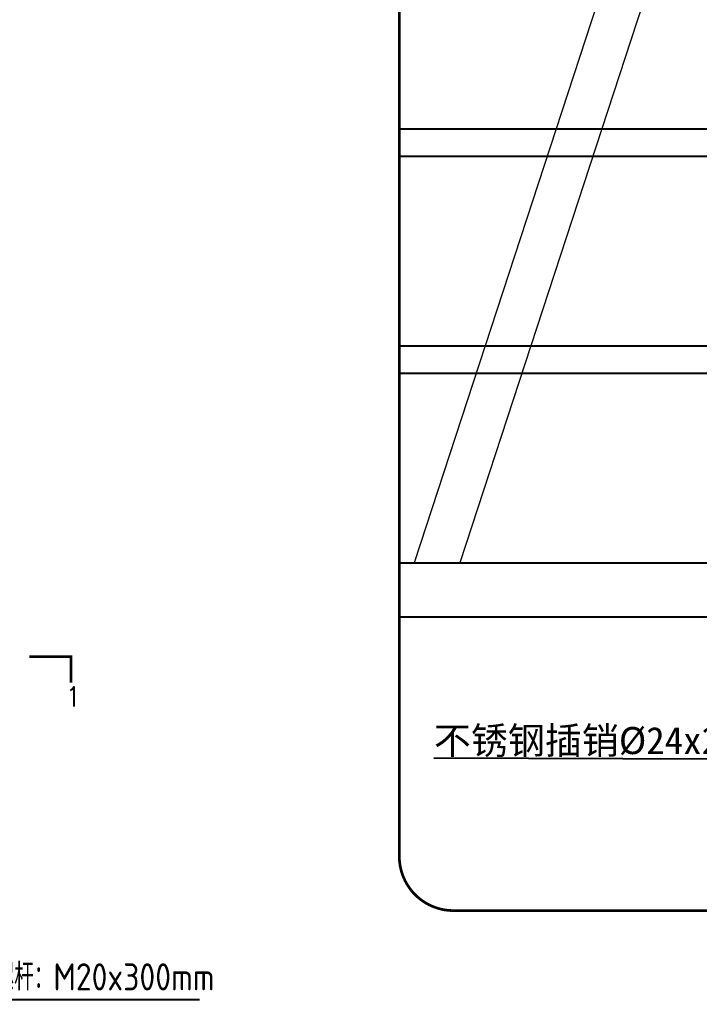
# Model space of a CAD drawing. Extents: x -259369 to -50372, y -155978 to 198088.
# Drawn here: x -103170 to -101917, y 34316 to 36123 of the extents above; entities that cross this region are included whole.
import ezdxf
from ezdxf.enums import TextEntityAlignment as Align

# ---------------------------------------------------------------- set-up
doc = ezdxf.new("R2010")
doc.units = 0
doc.header["$LTSCALE"] = 1000
doc.header["$MEASUREMENT"] = 0
doc.linetypes.add('DIVIDEX2', pattern=[63.5, 25.4, -12.7, 0, -12.7, 0, -12.7])
for name, color, linetype in [('100x100铝方通', 3, 'Continuous'), ('BS-Index symbol', 35, 'Continuous'), ('hjh文字', 7, 'Continuous'), ('HR-dimension', 9, 'Continuous'), ('HR-Indentifier', 6, 'Continuous'), ('HR-text', 2, 'Continuous'), ('HR-Zhuliang', 3, 'Continuous'), ('铝条', 31, 'Continuous'), ('铝通', 4, 'Continuous')]:
    doc.layers.add(name, color=color, linetype=linetype)
doc.layers.add('铝斜撑', color=241, linetype='Continuous', lineweight=9)
doc.styles.add('HZTXT', font='txtw.shx', dxfattribs={"width": 0.8, "bigfont": 'hztxtw.shx'})
doc.styles.get("Standard").update_dxf_attribs({"font": 'gbenor.shx', "bigfont": 'gbcbig.shx'})
doc.styles.add('宋体', font='')
doc.styles.get('宋体').set_extended_font_data('SimSun')
doc.dimstyles.new('HR-BI-DIM5', dxfattribs={"dimscale": 6, "dimtxt": 5, "dimasz": 1, "dimexe": 1, "dimexo": 1.5, "dimgap": 2, "dimtad": 1, "dimdec": 1, "dimdsep": 46, "dimtxsty": 'HZTXT', "dimcen": 0, "dimdle": 1, "dimclrd": 256, "dimclre": 256, "dimclrt": 2, "dimadec": 1, "dimazin": 0, "dimtfac": 1, "dimtdec": 1, "dimtix": 1, "dimtmove": 2, "dimatfit": 3, "dimfxl": 0, "dimtolj": 1, "dimtzin": 0, "dimarcsym": 0})

# ---------------------------------------------------------------- blocks, each defined once
blk = doc.blocks.new('A$C148601bc')
at = {"layer": 'HR-dimension'}
blk.add_lwpolyline([(-5.8, -50), (6.7, 0), (-18.3, 0), (-18.3, -50)], close=True, dxfattribs=at)
blk = doc.blocks.new('A$Cea697e5a')
blk.add_circle((20.8, 150), 7)
at = {"layer": '100x100铝方通'}
for points in [[(0, 150), (0, 1000), (-350, 1350), (-998.2, 1350)], [(-391.4, 1250), (-350, 1350)], [(-100, 150), (-100, 958.6), (-391.4, 1250), (-998.2, 1250)], [(-100, 958.6), (0, 1000)]]:
    blk.add_lwpolyline(points, dxfattribs=at)
at = {"layer": 'HR-Zhuliang'}
blk.add_lwpolyline([(-998.2, 150), (0, 150), (0, 50), (-998.2, 50)], dxfattribs=at)
at = {"layer": '铝斜撑'}
for points in [[(-611, 1250), (-971, 150)], [(-526.8, 1250), (-886.8, 150)]]:
    blk.add_lwpolyline(points, dxfattribs=at)
at = {"layer": '铝条'}
for points in [[(-998.2, 900), (-100, 900), (-100, 950), (-998.2, 950)], [(-998.2, 500), (-100, 500), (-100, 550), (-998.2, 550)]]:
    blk.add_lwpolyline(points, dxfattribs=at)
at = {"layer": '铝通'}
blk.add_lwpolyline([(43.6, 139.6, 0.668622), (12.1, 173.4), (-80, 150), (-80, 70), (0, 70)], format="xyb", close=True, dxfattribs=at)
at = {"layer": 'HR-dimension'}
blk.add_blockref('A$C148601bc', (18.3, 140), dxfattribs=at)

msp = doc.modelspace()

# ---------------------------------------------------------------- linework, layer by layer
at = {"layer": 'BS-Index symbol', "color": 1, "linetype": 'DIVIDEX2', "const_width": 5, "flags": 128}
msp.add_lwpolyline([(-102370.27, 36502.07), (-101029.9, 36502.07, -0.4142136), (-100929.9, 36402.07), (-100929.9, 34579.86, -0.4142136), (-101029.9, 34479.86), (-102370.27, 34479.86, -0.4142136), (-102470.27, 34579.86), (-102470.27, 36402.07, -0.4142136)], format="xyb", close=True, dxfattribs=at)
at = {"layer": 'HR-Indentifier', "const_width": 4.8, "elevation": 0}
msp.add_lwpolyline([(-103152.49, 34948.09), (-103075.69, 34948.09), (-103075.69, 34900.09)], dxfattribs=at)

# ---------------------------------------------------------------- block references
at = {"layer": 'HR-dimension', "ltscale": 10}
msp.add_blockref('A$Cea697e5a', (-101472.05, 34970.86), dxfattribs=at)

# ---------------------------------------------------------------- texts
at = {"layer": 'hjh文字', "style": '宋体'}
msp.add_text('不锈钢插销%%C24x200mm', height=50, dxfattribs=at).set_placement((-102406.43, 34768.55, 0))
at = {"layer": 'hjh文字'}
msp.add_text('预埋螺杆：M20x300mm', height=50, dxfattribs=at).set_placement((-103288.28, 34332.72, 0))
at = {"layer": 'HR-text', "style": 'HZTXT', "width": 0.8}
msp.add_text('1', height=36, dxfattribs=at).set_placement((-103083.89, 34874.52, 0), align=Align.MIDDLE_LEFT)

# ---------------------------------------------------------------- leaders
at = {"layer": 'HR-dimension'}
msp.add_leader([(-101547.05, 34928.86, 0), (-101883.66, 34759.37, 0), (-102406.72, 34760.79, 0)], dimstyle='HR-BI-DIM5', override={"dimgap": 2, "dimtad": 0}, dxfattribs=at)
for points in [[(-103617.23, 34572.51, 0), (-103304.26, 34316.21, 0), (-102838.64, 34316.21, 0)], [(-103371.5, 34570.55, 0), (-103304.26, 34316.21, 0), (-102838.64, 34316.21, 0)]]:
    msp.add_leader(points, dimstyle='HR-BI-DIM5', dxfattribs=at)

doc.saveas('drawing.dxf')
